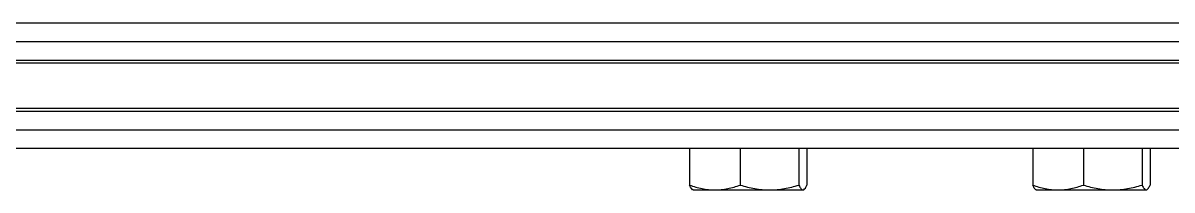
# Model space of a CAD drawing. Header units: millimetres. Extents: x 750 to 8479, y 2174 to 4333.
# Drawn here: x 6464.9 to 6631.6, y 2596.7 to 2620.9 of the extents above; entities that cross this region are included whole.
import ezdxf

# ---------------------------------------------------------------- set-up
doc = ezdxf.new("R2010")
doc.units = ezdxf.units.MM
doc.header["$LTSCALE"] = 153.67
doc.layers.add('00_BUW_DATUM', color=7, linetype='CONTINUOUS')
doc.layers.add('02___PRT_ALL_AXES', color=7, linetype='CONTINUOUS')

msp = doc.modelspace()

# ---------------------------------------------------------------- linework, layer by layer
at = {"layer": '00_BUW_DATUM', "linetype": 'Continuous'}
for p, q in [((6561.56448, 2602.67852), (6561.56448, 2597.38044)), ((6568.92418, 2602.67852), (6568.92418, 2597.38044)), ((6577.43891, 2602.67852), (6577.43891, 2597.38044)), ((6578.59394, 2602.67852), (6578.59394, 2597.38044)), ((6611.35633, 2602.67852), (6611.35633, 2597.38044)), ((6618.71603, 2602.67852), (6618.71603, 2597.38044)), ((6627.23076, 2602.67852), (6627.23076, 2597.38044)), ((6628.38579, 2602.67852), (6628.38579, 2597.38044)), ((6562.07921, 2596.66591), (6562.01593, 2596.70245)), ((6562.07921, 2596.66591), (6578.07921, 2596.66591)), ((6611.87106, 2596.66591), (6611.80778, 2596.70245)), ((6611.87106, 2596.66591), (6627.87106, 2596.66591))]:
    msp.add_line(p, q, dxfattribs=at)
for points, knots in [([(6562.01593, 2596.70245), (6561.91951, 2596.75812), (6561.74629, 2596.98693), (6561.62914, 2597.23117), (6561.56448, 2597.38044)], [0, 0, 0, 0, 0.406322617, 1, 1, 1, 1]), ([(6561.56448, 2597.38044), (6562.15785, 2597.16545), (6563.36408, 2596.80452), (6564.62106, 2596.66591), (6565.24433, 2596.66591)], [0, 0, 0, 0, 0.503128503, 1, 1, 1, 1]), ([(6565.24433, 2596.66591), (6565.86759, 2596.66591), (6567.12456, 2596.80452), (6568.3308, 2597.16544), (6568.92418, 2597.38044)], [0, 0, 0, 0, 0.49686298, 1, 1, 1, 1]), ([(6568.92418, 2597.38044), (6569.61425, 2597.16433), (6571.01586, 2596.80299), (6572.46143, 2596.66591), (6573.18155, 2596.66591)], [0, 0, 0, 0, 0.501039053, 1, 1, 1, 1]), ([(6573.18155, 2596.66591), (6573.90165, 2596.66591), (6575.34722, 2596.803), (6576.74884, 2597.16432), (6577.43891, 2597.38044)], [0, 0, 0, 0, 0.49895236, 1, 1, 1, 1]), ([(6577.43891, 2597.38044), (6577.48233, 2597.28021), (6577.56867, 2597.09818), (6577.72385, 2596.83555), (6577.89986, 2596.66591), (6578.01643, 2596.66591)], [0, 0, 0, 0, 0.346523387, 0.630203901, 1, 1, 1, 1]), ([(6578.14249, 2596.70245), (6578.23891, 2596.75812), (6578.41213, 2596.98693), (6578.52929, 2597.23117), (6578.59394, 2597.38044)], [0, 0, 0, 0, 0.406322617, 1, 1, 1, 1]), ([(6611.80778, 2596.70245), (6611.71136, 2596.75812), (6611.53814, 2596.98693), (6611.42098, 2597.23117), (6611.35633, 2597.38044)], [0, 0, 0, 0, 0.406322617, 1, 1, 1, 1]), ([(6611.35633, 2597.38044), (6611.94969, 2597.16545), (6613.15593, 2596.80452), (6614.41291, 2596.66591), (6615.03618, 2596.66591)], [0, 0, 0, 0, 0.503128503, 1, 1, 1, 1]), ([(6615.03618, 2596.66591), (6615.65943, 2596.66591), (6616.91641, 2596.80452), (6618.12265, 2597.16544), (6618.71603, 2597.38044)], [0, 0, 0, 0, 0.49686298, 1, 1, 1, 1]), ([(6618.71603, 2597.38044), (6619.40609, 2597.16433), (6620.80771, 2596.80299), (6622.25328, 2596.66591), (6622.97339, 2596.66591)], [0, 0, 0, 0, 0.501039053, 1, 1, 1, 1]), ([(6622.97339, 2596.66591), (6623.6935, 2596.66591), (6625.13907, 2596.803), (6626.54069, 2597.16432), (6627.23076, 2597.38044)], [0, 0, 0, 0, 0.49895236, 1, 1, 1, 1]), ([(6627.23076, 2597.38044), (6627.27418, 2597.28021), (6627.36052, 2597.09818), (6627.51569, 2596.83555), (6627.6917, 2596.66591), (6627.80828, 2596.66591)], [0, 0, 0, 0, 0.346523387, 0.630203901, 1, 1, 1, 1]), ([(6627.93434, 2596.70245), (6628.03076, 2596.75812), (6628.20398, 2596.98693), (6628.32113, 2597.23117), (6628.38579, 2597.38044)], [0, 0, 0, 0, 0.406322617, 1, 1, 1, 1])]:
    msp.add_open_spline(points, degree=3, knots=knots, dxfattribs=at)
for points in [[(6578.01643, 2596.66591), (6578.06018, 2596.66591), (6578.1046, 2596.68057), (6578.14249, 2596.70245)], [(6627.80828, 2596.66591), (6627.85203, 2596.66591), (6627.89645, 2596.68057), (6627.93434, 2596.70245)]]:
    msp.add_open_spline(points, degree=3, dxfattribs=at)
at = {"layer": '02___PRT_ALL_AXES', "linetype": 'Continuous'}
for p, q in [((6743.74006, 2620.85331), (6157.48006, 2620.85331)), ((6747.94785, 2618.14215), (6148.61226, 2618.14215)), ((6146.34785, 2615.08197), (6746.34299, 2615.08197)), ((6149.94785, 2615.46591), (6746.59173, 2615.46591)), ((6746.4675, 2608.44985), (6146.34785, 2608.44985)), ((6146.44785, 2608.06591), (6746.64865, 2608.06591)), ((6148.61226, 2605.38967), (6747.97763, 2605.38967)), ((6741.89596, 2602.67852), (6157.48006, 2602.67852))]:
    msp.add_line(p, q, dxfattribs=at)

doc.saveas('drawing.dxf')
